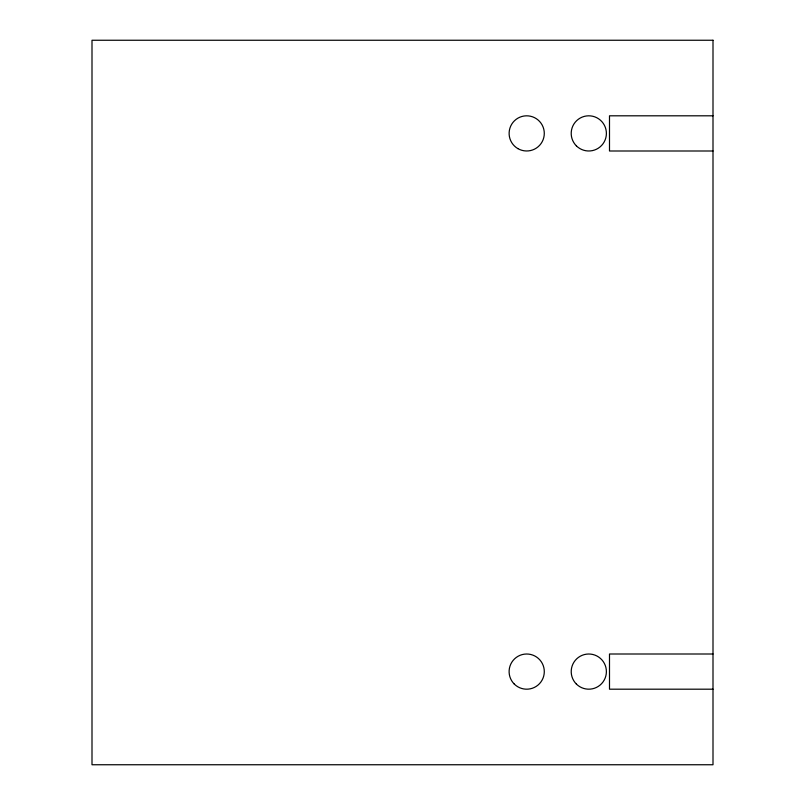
<?xml version="1.0" encoding="UTF-8"?>
<svg xmlns="http://www.w3.org/2000/svg" width="805" height="805" viewBox="0 0 805 805"><rect width="100%" height="100%" fill="white"/><g stroke="black" fill="none" stroke-linecap="round" stroke-linejoin="round"><path stroke-width="1.21" d="M712.999 115.809L609.496 115.809L609.496 150.998L712.999 150.998M712.999 654.002L609.496 654.002L609.496 689.191L712.999 689.191M712.999 40.25L92.001 40.25L92.001 764.75L712.999 764.75L712.999 40.25M514.254 684.039A17.599 17.599 0 0 0 543.697 676.15A17.599 17.599 0 0 0 522.143 654.606A17.599 17.599 0 0 0 514.254 684.039M517.907 148.633A17.599 17.599 0 0 0 544.291 133.399A17.599 17.599 0 0 0 517.907 118.164A17.599 17.599 0 0 0 517.907 148.633M576.36 684.039A17.599 17.599 0 0 0 605.793 676.15A17.599 17.599 0 0 0 584.249 654.606A17.599 17.599 0 0 0 576.36 684.039M576.36 145.846A17.599 17.599 0 0 0 605.793 137.957A17.599 17.599 0 0 0 584.249 116.403A17.599 17.599 0 0 0 576.36 145.846"/></g></svg>
